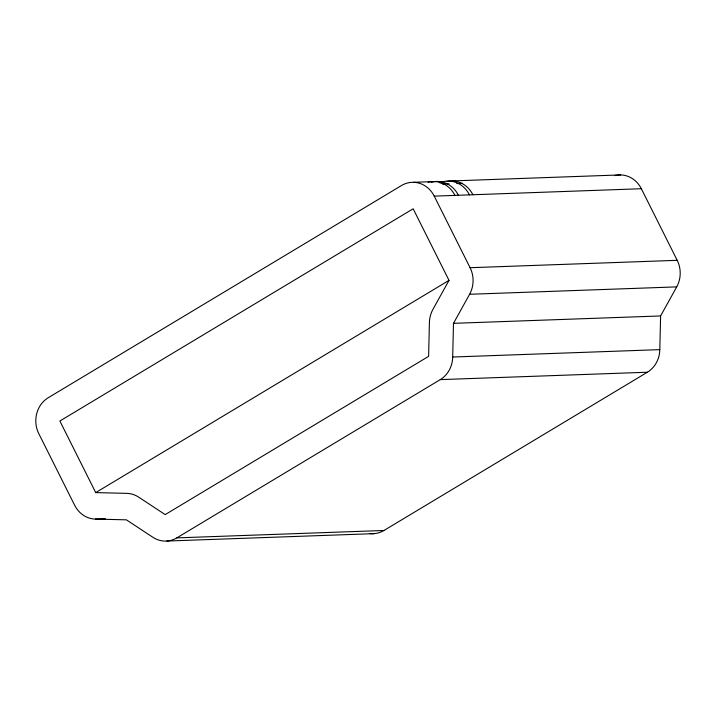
<?xml version="1.0" encoding="UTF-8"?>
<svg xmlns="http://www.w3.org/2000/svg" width="716" height="716" viewBox="0 0 716 716"><rect width="100%" height="100%" fill="white"/><g stroke="black" fill="none" stroke-linecap="round" stroke-linejoin="round"><path stroke-width="1.07" d="M176.834 537.877L440.268 379.623A26.492 24.075 88 0 0 452.691 357.024L453.488 323.337L469.598 294.276A26.492 24.075 88 0 0 470.09 267.712L434.236 196.13A26.492 24.075 88 0 0 401.506 185.516L48.223 397.747A26.492 24.075 88 0 0 38.807 433.681L74.652 505.263A26.492 24.075 88 0 0 95.362 519.091L126.392 519.834L152.759 537.206A26.492 24.075 88 0 0 176.834 537.877L383.946 530.484L647.38 372.231A26.492 24.075 88 0 0 659.803 349.632L660.6 315.944L676.71 286.883A26.492 24.075 88 0 0 677.202 260.32L641.348 188.729A26.492 24.075 88 0 0 617.577 175.053M449.013 280.377L432.903 309.437A26.492 24.075 88 0 0 429.412 322.576L428.615 356.353L165.181 514.607L138.752 497.19A26.492 24.075 88 0 0 126.759 493.351L95.729 492.608L59.876 421.017L413.159 208.786L449.013 280.377L95.729 492.608M413.606 182.303L434.317 181.569M452.27 180.924L620.718 174.91M442.39 184.057L449.057 183.824M456.835 183.547L462.384 183.341M434.236 196.13L641.348 188.729M470.09 267.712L677.202 260.32M469.598 294.276L676.71 286.883M453.488 323.337L660.6 315.944M452.691 357.024L659.803 349.632M440.268 379.623L647.38 372.231M95.362 519.091L105.386 518.733M166.837 541.045L373.949 533.653M614.471 175.635A26.492 24.075 88 0 1 616.53 175.196M441.101 183.609A26.492 24.075 88 0 1 443.025 182.687M447.044 181.408A26.492 24.075 88 0 1 472.9 194.752M428.07 182.294A26.492 24.075 88 0 1 454.946 195.387M431.524 182.168A26.492 24.075 88 0 1 458.401 195.262M439.57 182.804A26.492 24.075 88 0 1 442.569 181.774M443.598 181.533A26.492 24.075 88 0 1 469.445 194.868M383.946 530.484A26.492 24.075 88 0 1 369.751 533.536"/></g></svg>
